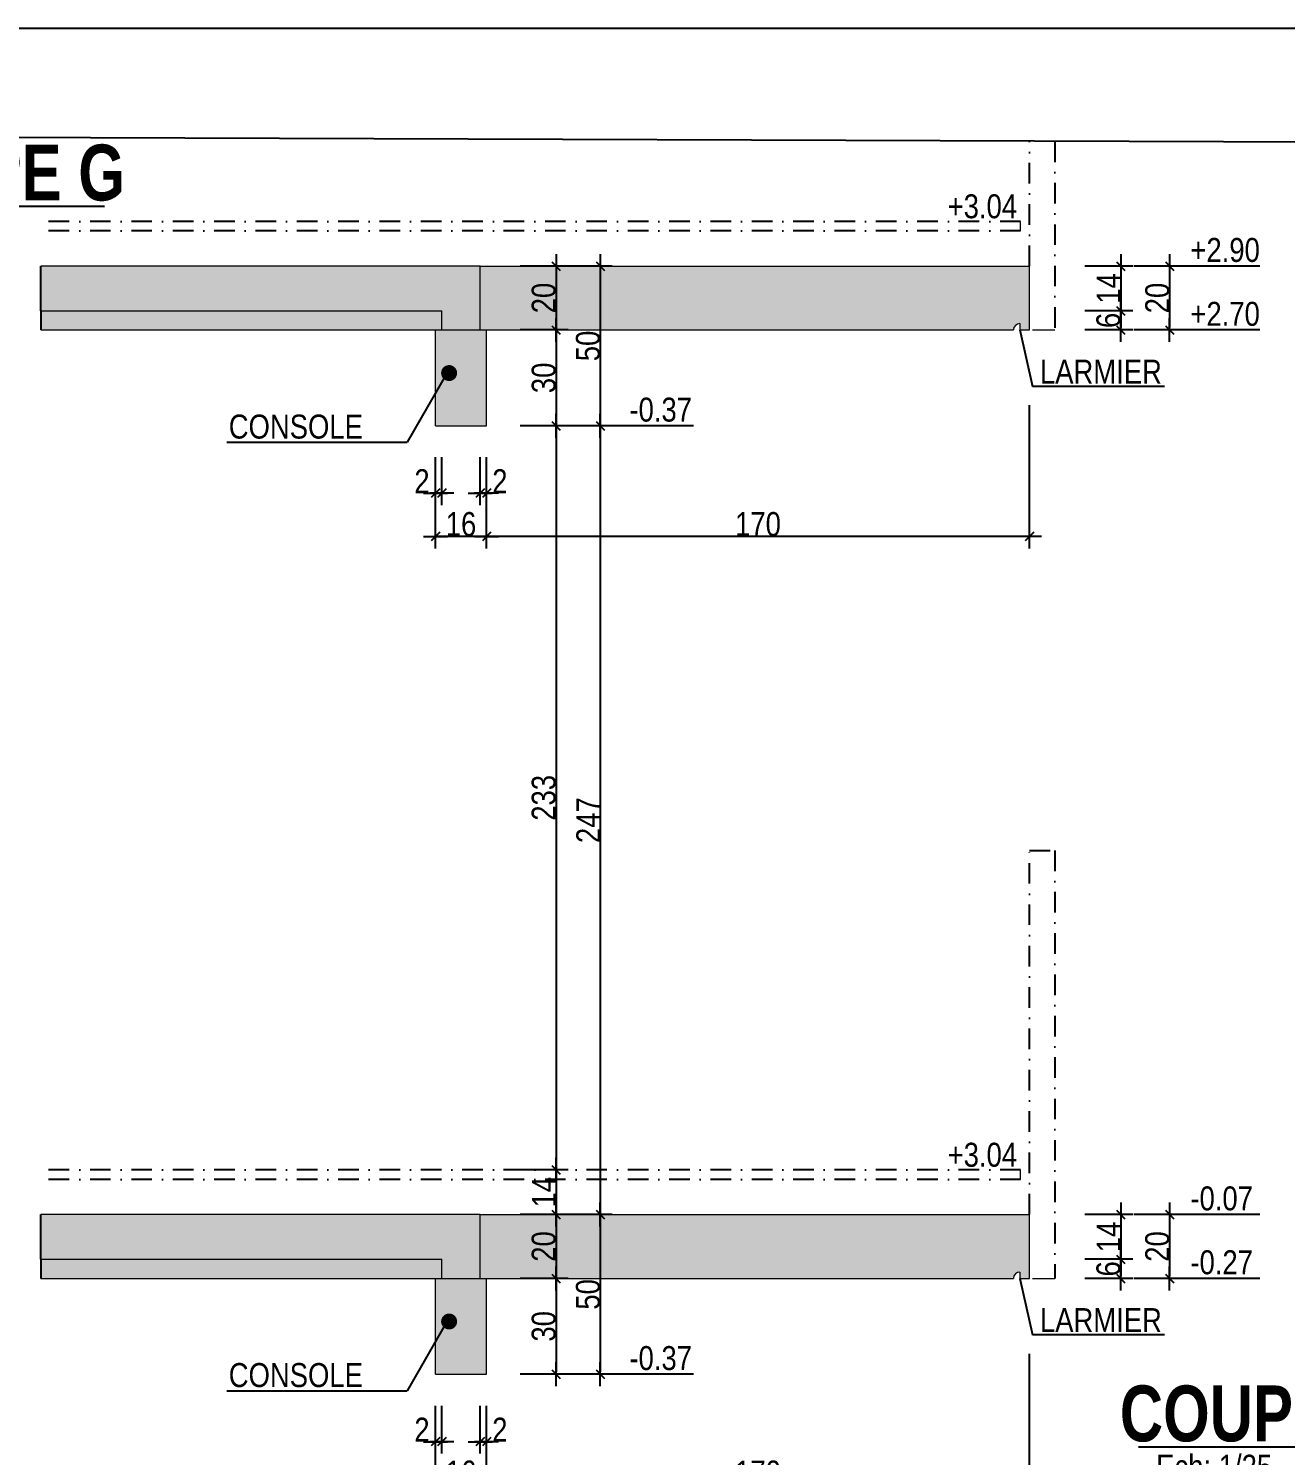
# Model space of a CAD drawing. Header units: centimetres. Extents: x -1744 to 32711, y -16767 to -12567.
# Drawn here: x 31104 to 31891, y -13461 to -12567 of the extents above; entities that cross this region are included whole.
import ezdxf
from ezdxf.enums import TextEntityAlignment as Align

# ---------------------------------------------------------------- set-up
doc = ezdxf.new("R2010")
doc.units = ezdxf.units.CM
doc.header["$LTSCALE"] = 25.4
doc.header["$PDMODE"] = 1
doc.header["$PDSIZE"] = -2
doc.linetypes.add('TIRETPTX2', pattern=[50.8, 25.4, -12.7, 0, -12.7])
for name, color, linetype in [('01_cote_gen', 4, 'Continuous'), ('01_linteaux', 2, 'Continuous'), ('01_poch_BN', 9, 'Continuous'), ('01_texte', 230, 'Continuous'), ('AA_COTES', 2, 'Continuous')]:
    doc.layers.add(name, color=color, linetype=linetype)
doc.layers.add('01_murs_coup', color=5, linetype='Continuous', lineweight=60)
doc.layers.add('01_tram_axes', color=2, linetype='TIRETPTX2', lineweight=9)
doc.styles.add('ARIAL NA', font='ARIALN.TTF')
doc.styles.add('impact', font='impact.ttf')
doc.styles.add('STYLE2', font='ARIALN.TTF')
doc.dimstyles.new('JB25', dxfattribs={"dimscale": 0.1, "dimtxt": 150, "dimasz": 15, "dimexe": 0.1, "dimexo": 0.1, "dimgap": 0.09, "dimtad": 1, "dimdec": 1, "dimlfac": 0.5, "dimdsep": 46, "dimtxsty": 'STYLE2', "dimblk1": 'BOND_G', "dimblk2": 'BOND_D', "dimsah": 1, "dimcen": 1.5, "dimdle": 0.01, "dimse1": 1, "dimse2": 1, "dimclrd": 4, "dimclre": 2, "dimclrt": 6, "dimazin": 2, "dimtfac": 2.333333, "dimtdec": 1, "dimtix": 1, "dimtmove": 2, "dimatfit": 3, "dimldrblk": 'BOND_G', "dimfxl": 1, "dimtolj": 1, "dimtzin": 0, "dimarcsym": 0})

# ---------------------------------------------------------------- blocks, each defined once
blk = doc.blocks.new('BOND_G')
at = {"layer": 'AA_COTES', "color": 0}
for p, q in [((0, -5), (0, 15)), ((5, 0), (-5, 0)), ((1.77, 1.77), (-1.77, -1.77))]:
    blk.add_line(p, q, dxfattribs=at)
blk = doc.blocks.new('BOND_D')
at = {"layer": 'AA_COTES', "color": 0}
for p, q in [((5, 0), (-5, 0)), ((-1.77, -1.77), (1.77, 1.77)), ((0, 5), (0, -15))]:
    blk.add_line(p, q, dxfattribs=at)
blk = doc.blocks.new('*D749')
at = {"layer": '01_cote_gen', "color": 4, "lineweight": -2, "ltscale": 2, "transparency": 16777216}
blk.add_line((31389.06, -12885.16), (31360.06, -12885.16), dxfattribs=at)
at = {"layer": 'Defpoints', "color": 0, "ltscale": 2, "transparency": 16777216}
for p in [(31358.56, -12815.84), (31390.56, -12815.84), (31358.56, -12885.16)]:
    blk.add_point(p, dxfattribs=at)
at = {"layer": '01_cote_gen', "color": 4, "lineweight": -2, "ltscale": 2, "transparency": 16777216, "xscale": 1.5, "yscale": 1.5, "zscale": 1.5, "rotation": 180}
blk.add_blockref('BOND_D', (31358.56, -12885.16), dxfattribs=at)
at = {"layer": '01_cote_gen', "color": 4, "lineweight": -2, "ltscale": 2, "transparency": 16777216, "xscale": 1.5, "yscale": 1.5, "zscale": 1.5}
blk.add_blockref('BOND_G', (31390.56, -12885.16), dxfattribs=at)
at = {"layer": '01_cote_gen', "color": 6, "lineweight": 0, "ltscale": 2, "transparency": 16777216, "insert": (31374.56, -12877.49), "char_height": 15, "attachment_point": 5, "style": 'STYLE2'}
blk.add_mtext('\\A1;16', dxfattribs=at)
blk = doc.blocks.new('*D750')
at = {"layer": '01_cote_gen', "color": 4, "lineweight": -2, "ltscale": 2, "transparency": 16777216}
blk.add_line((31389.06, -12858.08), (31388.06, -12858.08), dxfattribs=at)
at = {"layer": 'Defpoints', "color": 0, "ltscale": 2, "transparency": 16777216}
for p in [(31386.56, -12755.84), (31390.56, -12755.84), (31386.56, -12858.08)]:
    blk.add_point(p, dxfattribs=at)
at = {"layer": '01_cote_gen', "color": 4, "lineweight": -2, "ltscale": 2, "transparency": 16777216, "xscale": 1.5, "yscale": 1.5, "zscale": 1.5, "rotation": 180}
blk.add_blockref('BOND_D', (31386.56, -12858.08), dxfattribs=at)
at = {"layer": '01_cote_gen', "color": 4, "lineweight": -2, "ltscale": 2, "transparency": 16777216, "xscale": 1.5, "yscale": 1.5, "zscale": 1.5}
blk.add_blockref('BOND_G', (31390.56, -12858.08), dxfattribs=at)
at = {"layer": '01_cote_gen', "color": 6, "lineweight": 0, "ltscale": 2, "transparency": 16777216, "insert": (31398.87, -12850.54), "char_height": 15, "attachment_point": 5, "style": 'STYLE2'}
blk.add_mtext('\\A1;2', dxfattribs=at)
blk = doc.blocks.new('*D751')
at = {"layer": '01_cote_gen', "color": 4, "lineweight": -2, "ltscale": 2, "transparency": 16777216}
blk.add_line((31361.06, -12858.08), (31360.06, -12858.08), dxfattribs=at)
at = {"layer": 'Defpoints', "color": 0, "ltscale": 2, "transparency": 16777216}
for p in [(31358.56, -12755.84), (31362.56, -12755.84), (31358.56, -12858.08)]:
    blk.add_point(p, dxfattribs=at)
at = {"layer": '01_cote_gen', "color": 4, "lineweight": -2, "ltscale": 2, "transparency": 16777216, "xscale": 1.5, "yscale": 1.5, "zscale": 1.5, "rotation": 180}
blk.add_blockref('BOND_D', (31358.56, -12858.08), dxfattribs=at)
at = {"layer": '01_cote_gen', "color": 4, "lineweight": -2, "ltscale": 2, "transparency": 16777216, "xscale": 1.5, "yscale": 1.5, "zscale": 1.5}
blk.add_blockref('BOND_G', (31362.56, -12858.08), dxfattribs=at)
at = {"layer": '01_cote_gen', "color": 6, "lineweight": 0, "ltscale": 2, "transparency": 16777216, "insert": (31350.1, -12850.54), "char_height": 15, "attachment_point": 5, "style": 'STYLE2'}
blk.add_mtext('\\A1;2', dxfattribs=at)
blk = doc.blocks.new('*D752')
at = {"layer": '01_cote_gen', "color": 4, "lineweight": -2, "ltscale": 2, "transparency": 16777216}
blk.add_line((31729.06, -12885.16), (31392.06, -12885.16), dxfattribs=at)
at = {"layer": 'Defpoints', "color": 0, "ltscale": 2, "transparency": 16777216}
for p in [(31730.56, -12755.84), (31390.56, -12778.58), (31390.56, -12885.16)]:
    blk.add_point(p, dxfattribs=at)
at = {"layer": '01_cote_gen', "color": 4, "lineweight": -2, "ltscale": 2, "transparency": 16777216, "xscale": 1.5, "yscale": 1.5, "zscale": 1.5, "rotation": 180}
blk.add_blockref('BOND_D', (31390.56, -12885.16), dxfattribs=at)
at = {"layer": '01_cote_gen', "color": 4, "lineweight": -2, "ltscale": 2, "transparency": 16777216, "xscale": 1.5, "yscale": 1.5, "zscale": 1.5}
blk.add_blockref('BOND_G', (31730.56, -12885.16), dxfattribs=at)
at = {"layer": '01_cote_gen', "color": 6, "lineweight": 0, "ltscale": 2, "transparency": 16777216, "insert": (31560.56, -12877.49), "char_height": 15, "attachment_point": 5, "style": 'STYLE2'}
blk.add_mtext('\\A1;170', dxfattribs=at)
blk = doc.blocks.new('*D739')
at = {"layer": '01_cote_gen', "color": 4, "lineweight": -2, "ltscale": 2, "transparency": 16777216}
blk.add_line((31818.36, -12717.34), (31818.36, -12754.34), dxfattribs=at)
at = {"layer": 'Defpoints', "color": 0, "ltscale": 2, "transparency": 16777216}
for p in [(31738.98, -12715.84), (31738.98, -12755.84), (31818.36, -12755.84)]:
    blk.add_point(p, dxfattribs=at)
at = {"layer": '01_cote_gen', "color": 4, "lineweight": -2, "ltscale": 2, "transparency": 16777216, "xscale": 1.5, "yscale": 1.5, "zscale": 1.5}
for name, p, rotation in [('BOND_G', (31818.36, -12715.84), 90), ('BOND_D', (31818.36, -12755.84), 270)]:
    blk.add_blockref(name, p, dxfattribs=dict(at, rotation=rotation))
at = {"layer": '01_cote_gen', "color": 6, "lineweight": 0, "ltscale": 2, "transparency": 16777216, "insert": (31810.69, -12735.84), "char_height": 15, "attachment_point": 5, "rotation": 90, "style": 'STYLE2'}
blk.add_mtext('\\A1;20', dxfattribs=at)
blk = doc.blocks.new('*D740')
at = {"layer": '01_cote_gen', "color": 4, "lineweight": -2, "ltscale": 2, "transparency": 16777216}
blk.add_line((31787.74, -12717.34), (31787.74, -12742.34), dxfattribs=at)
at = {"layer": 'Defpoints', "color": 0, "ltscale": 2, "transparency": 16777216}
for p in [(31738.98, -12715.84), (31674.98, -12743.84), (31787.74, -12743.84)]:
    blk.add_point(p, dxfattribs=at)
at = {"layer": '01_cote_gen', "color": 4, "lineweight": -2, "ltscale": 2, "transparency": 16777216, "xscale": 1.5, "yscale": 1.5, "zscale": 1.5}
for name, p, rotation in [('BOND_G', (31787.74, -12715.84), 90), ('BOND_D', (31787.74, -12743.84), 270)]:
    blk.add_blockref(name, p, dxfattribs=dict(at, rotation=rotation))
at = {"layer": '01_cote_gen', "color": 6, "lineweight": 0, "ltscale": 2, "transparency": 16777216, "insert": (31780.2, -12729.84), "char_height": 15, "attachment_point": 5, "rotation": 90, "style": 'STYLE2'}
blk.add_mtext('\\A1;14', dxfattribs=at)
blk = doc.blocks.new('*D741')
at = {"layer": '01_cote_gen', "color": 4, "lineweight": -2, "ltscale": 2, "transparency": 16777216}
blk.add_line((31787.74, -12745.34), (31787.74, -12754.34), dxfattribs=at)
at = {"layer": 'Defpoints', "color": 0, "ltscale": 2, "transparency": 16777216}
for p in [(31674.98, -12743.84), (31674.98, -12755.84), (31787.74, -12755.84)]:
    blk.add_point(p, dxfattribs=at)
at = {"layer": '01_cote_gen', "color": 4, "lineweight": -2, "ltscale": 2, "transparency": 16777216, "xscale": 1.5, "yscale": 1.5, "zscale": 1.5}
for name, p, rotation in [('BOND_G', (31787.74, -12743.84), 90), ('BOND_D', (31787.74, -12755.84), 270)]:
    blk.add_blockref(name, p, dxfattribs=dict(at, rotation=rotation))
at = {"layer": '01_cote_gen', "color": 6, "lineweight": 0, "ltscale": 2, "transparency": 16777216, "insert": (31780.07, -12749.84), "char_height": 15, "attachment_point": 5, "rotation": 90, "style": 'STYLE2'}
blk.add_mtext('\\A1;6', dxfattribs=at)
blk = doc.blocks.new('*D755')
at = {"layer": '01_cote_gen', "color": 4, "lineweight": -2, "transparency": 16777216}
blk.add_line((31461.78, -12717.34), (31461.78, -12814.34), dxfattribs=at)
at = {"layer": 'Defpoints', "color": 0, "transparency": 16777216}
for p in [(31453.74, -12715.84), (31441.58, -12815.84), (31461.78, -12815.84)]:
    blk.add_point(p, dxfattribs=at)
at = {"layer": '01_cote_gen', "color": 4, "lineweight": -2, "transparency": 16777216, "xscale": 1.5, "yscale": 1.5, "zscale": 1.5}
for name, p, rotation in [('BOND_G', (31461.78, -12715.84), 90), ('BOND_D', (31461.78, -12815.84), 270)]:
    blk.add_blockref(name, p, dxfattribs=dict(at, rotation=rotation))
at = {"layer": '01_cote_gen', "color": 6, "transparency": 16777216, "insert": (31454.11, -12765.84), "char_height": 15, "attachment_point": 5, "rotation": 90, "style": 'STYLE2'}
blk.add_mtext('\\A1;50', dxfattribs=at)
blk = doc.blocks.new('*D753')
at = {"layer": '01_cote_gen', "color": 4, "lineweight": -2, "transparency": 16777216}
blk.add_line((31434.08, -12717.34), (31434.08, -12754.34), dxfattribs=at)
at = {"layer": 'Defpoints', "color": 0, "transparency": 16777216}
for p in [(31397.89, -12715.84), (31397.89, -12755.84), (31434.08, -12755.84)]:
    blk.add_point(p, dxfattribs=at)
at = {"layer": '01_cote_gen', "color": 4, "lineweight": -2, "transparency": 16777216, "xscale": 1.5, "yscale": 1.5, "zscale": 1.5}
for name, p, rotation in [('BOND_G', (31434.08, -12715.84), 90), ('BOND_D', (31434.08, -12755.84), 270)]:
    blk.add_blockref(name, p, dxfattribs=dict(at, rotation=rotation))
at = {"layer": '01_cote_gen', "color": 6, "transparency": 16777216, "insert": (31426.41, -12735.84), "char_height": 15, "attachment_point": 5, "rotation": 90, "style": 'STYLE2'}
blk.add_mtext('\\A1;20', dxfattribs=at)
blk = doc.blocks.new('*D754')
at = {"layer": '01_cote_gen', "color": 4, "lineweight": -2, "transparency": 16777216}
blk.add_line((31434.08, -12757.34), (31434.08, -12814.34), dxfattribs=at)
at = {"layer": 'Defpoints', "color": 0, "transparency": 16777216}
for p in [(31411.58, -12755.84), (31390.56, -12815.84), (31434.08, -12815.84)]:
    blk.add_point(p, dxfattribs=at)
at = {"layer": '01_cote_gen', "color": 4, "lineweight": -2, "transparency": 16777216, "xscale": 1.5, "yscale": 1.5, "zscale": 1.5}
for name, p, rotation in [('BOND_G', (31434.08, -12755.84), 90), ('BOND_D', (31434.08, -12815.84), 270)]:
    blk.add_blockref(name, p, dxfattribs=dict(at, rotation=rotation))
at = {"layer": '01_cote_gen', "color": 6, "transparency": 16777216, "insert": (31426.41, -12785.84), "char_height": 15, "attachment_point": 5, "rotation": 90, "style": 'STYLE2'}
blk.add_mtext('\\A1;30', dxfattribs=at)
blk = doc.blocks.new('*D762')
at = {"layer": '01_cote_gen', "color": 4, "lineweight": -2, "ltscale": 2, "transparency": 16777216}
blk.add_line((31389.06, -13479.12), (31360.06, -13479.12), dxfattribs=at)
at = {"layer": 'Defpoints', "color": 0, "ltscale": 2, "transparency": 16777216}
for p in [(31358.56, -13409.8), (31390.56, -13409.8), (31358.56, -13479.12)]:
    blk.add_point(p, dxfattribs=at)
at = {"layer": '01_cote_gen', "color": 4, "lineweight": -2, "ltscale": 2, "transparency": 16777216, "xscale": 1.5, "yscale": 1.5, "zscale": 1.5, "rotation": 180}
blk.add_blockref('BOND_D', (31358.56, -13479.12), dxfattribs=at)
at = {"layer": '01_cote_gen', "color": 4, "lineweight": -2, "ltscale": 2, "transparency": 16777216, "xscale": 1.5, "yscale": 1.5, "zscale": 1.5}
blk.add_blockref('BOND_G', (31390.56, -13479.12), dxfattribs=at)
at = {"layer": '01_cote_gen', "color": 6, "lineweight": 0, "ltscale": 2, "transparency": 16777216, "insert": (31374.56, -13471.45), "char_height": 15, "attachment_point": 5, "style": 'STYLE2'}
blk.add_mtext('\\A1;16', dxfattribs=at)
blk = doc.blocks.new('*D763')
at = {"layer": '01_cote_gen', "color": 4, "lineweight": -2, "ltscale": 2, "transparency": 16777216}
blk.add_line((31389.06, -13452.04), (31388.06, -13452.04), dxfattribs=at)
at = {"layer": 'Defpoints', "color": 0, "ltscale": 2, "transparency": 16777216}
for p in [(31386.56, -13349.8), (31390.56, -13349.8), (31386.56, -13452.04)]:
    blk.add_point(p, dxfattribs=at)
at = {"layer": '01_cote_gen', "color": 4, "lineweight": -2, "ltscale": 2, "transparency": 16777216, "xscale": 1.5, "yscale": 1.5, "zscale": 1.5, "rotation": 180}
blk.add_blockref('BOND_D', (31386.56, -13452.04), dxfattribs=at)
at = {"layer": '01_cote_gen', "color": 4, "lineweight": -2, "ltscale": 2, "transparency": 16777216, "xscale": 1.5, "yscale": 1.5, "zscale": 1.5}
blk.add_blockref('BOND_G', (31390.56, -13452.04), dxfattribs=at)
at = {"layer": '01_cote_gen', "color": 6, "lineweight": 0, "ltscale": 2, "transparency": 16777216, "insert": (31398.87, -13444.5), "char_height": 15, "attachment_point": 5, "style": 'STYLE2'}
blk.add_mtext('\\A1;2', dxfattribs=at)
blk = doc.blocks.new('*D764')
at = {"layer": '01_cote_gen', "color": 4, "lineweight": -2, "ltscale": 2, "transparency": 16777216}
blk.add_line((31361.06, -13452.04), (31360.06, -13452.04), dxfattribs=at)
at = {"layer": 'Defpoints', "color": 0, "ltscale": 2, "transparency": 16777216}
for p in [(31358.56, -13349.8), (31362.56, -13349.8), (31358.56, -13452.04)]:
    blk.add_point(p, dxfattribs=at)
at = {"layer": '01_cote_gen', "color": 4, "lineweight": -2, "ltscale": 2, "transparency": 16777216, "xscale": 1.5, "yscale": 1.5, "zscale": 1.5, "rotation": 180}
blk.add_blockref('BOND_D', (31358.56, -13452.04), dxfattribs=at)
at = {"layer": '01_cote_gen', "color": 4, "lineweight": -2, "ltscale": 2, "transparency": 16777216, "xscale": 1.5, "yscale": 1.5, "zscale": 1.5}
blk.add_blockref('BOND_G', (31362.56, -13452.04), dxfattribs=at)
at = {"layer": '01_cote_gen', "color": 6, "lineweight": 0, "ltscale": 2, "transparency": 16777216, "insert": (31350.1, -13444.5), "char_height": 15, "attachment_point": 5, "style": 'STYLE2'}
blk.add_mtext('\\A1;2', dxfattribs=at)
blk = doc.blocks.new('*D765')
at = {"layer": '01_cote_gen', "color": 4, "lineweight": -2, "ltscale": 2, "transparency": 16777216}
blk.add_line((31729.06, -13479.12), (31392.06, -13479.12), dxfattribs=at)
at = {"layer": 'Defpoints', "color": 0, "ltscale": 2, "transparency": 16777216}
for p in [(31730.56, -13349.8), (31390.56, -13372.54), (31390.56, -13479.12)]:
    blk.add_point(p, dxfattribs=at)
at = {"layer": '01_cote_gen', "color": 4, "lineweight": -2, "ltscale": 2, "transparency": 16777216, "xscale": 1.5, "yscale": 1.5, "zscale": 1.5, "rotation": 180}
blk.add_blockref('BOND_D', (31390.56, -13479.12), dxfattribs=at)
at = {"layer": '01_cote_gen', "color": 4, "lineweight": -2, "ltscale": 2, "transparency": 16777216, "xscale": 1.5, "yscale": 1.5, "zscale": 1.5}
blk.add_blockref('BOND_G', (31730.56, -13479.12), dxfattribs=at)
at = {"layer": '01_cote_gen', "color": 6, "lineweight": 0, "ltscale": 2, "transparency": 16777216, "insert": (31560.56, -13471.45), "char_height": 15, "attachment_point": 5, "style": 'STYLE2'}
blk.add_mtext('\\A1;170', dxfattribs=at)
blk = doc.blocks.new('*D757')
at = {"layer": '01_cote_gen', "color": 4, "lineweight": -2, "ltscale": 2, "transparency": 16777216}
blk.add_line((31818.36, -13311.3), (31818.36, -13348.3), dxfattribs=at)
at = {"layer": 'Defpoints', "color": 0, "ltscale": 2, "transparency": 16777216}
for p in [(31738.98, -13309.8), (31738.98, -13349.8), (31818.36, -13349.8)]:
    blk.add_point(p, dxfattribs=at)
at = {"layer": '01_cote_gen', "color": 4, "lineweight": -2, "ltscale": 2, "transparency": 16777216, "xscale": 1.5, "yscale": 1.5, "zscale": 1.5}
for name, p, rotation in [('BOND_G', (31818.36, -13309.8), 90), ('BOND_D', (31818.36, -13349.8), 270)]:
    blk.add_blockref(name, p, dxfattribs=dict(at, rotation=rotation))
at = {"layer": '01_cote_gen', "color": 6, "lineweight": 0, "ltscale": 2, "transparency": 16777216, "insert": (31810.69, -13329.8), "char_height": 15, "attachment_point": 5, "rotation": 90, "style": 'STYLE2'}
blk.add_mtext('\\A1;20', dxfattribs=at)
blk = doc.blocks.new('*D758')
at = {"layer": '01_cote_gen', "color": 4, "lineweight": -2, "ltscale": 2, "transparency": 16777216}
blk.add_line((31787.74, -13311.3), (31787.74, -13336.3), dxfattribs=at)
at = {"layer": 'Defpoints', "color": 0, "ltscale": 2, "transparency": 16777216}
for p in [(31738.98, -13309.8), (31674.98, -13337.8), (31787.74, -13337.8)]:
    blk.add_point(p, dxfattribs=at)
at = {"layer": '01_cote_gen', "color": 4, "lineweight": -2, "ltscale": 2, "transparency": 16777216, "xscale": 1.5, "yscale": 1.5, "zscale": 1.5}
for name, p, rotation in [('BOND_G', (31787.74, -13309.8), 90), ('BOND_D', (31787.74, -13337.8), 270)]:
    blk.add_blockref(name, p, dxfattribs=dict(at, rotation=rotation))
at = {"layer": '01_cote_gen', "color": 6, "lineweight": 0, "ltscale": 2, "transparency": 16777216, "insert": (31780.2, -13323.8), "char_height": 15, "attachment_point": 5, "rotation": 90, "style": 'STYLE2'}
blk.add_mtext('\\A1;14', dxfattribs=at)
blk = doc.blocks.new('*D759')
at = {"layer": '01_cote_gen', "color": 4, "lineweight": -2, "ltscale": 2, "transparency": 16777216}
blk.add_line((31787.74, -13339.3), (31787.74, -13348.3), dxfattribs=at)
at = {"layer": 'Defpoints', "color": 0, "ltscale": 2, "transparency": 16777216}
for p in [(31674.98, -13337.8), (31674.98, -13349.8), (31787.74, -13349.8)]:
    blk.add_point(p, dxfattribs=at)
at = {"layer": '01_cote_gen', "color": 4, "lineweight": -2, "ltscale": 2, "transparency": 16777216, "xscale": 1.5, "yscale": 1.5, "zscale": 1.5}
for name, p, rotation in [('BOND_G', (31787.74, -13337.8), 90), ('BOND_D', (31787.74, -13349.8), 270)]:
    blk.add_blockref(name, p, dxfattribs=dict(at, rotation=rotation))
at = {"layer": '01_cote_gen', "color": 6, "lineweight": 0, "ltscale": 2, "transparency": 16777216, "insert": (31780.07, -13343.8), "char_height": 15, "attachment_point": 5, "rotation": 90, "style": 'STYLE2'}
blk.add_mtext('\\A1;6', dxfattribs=at)
blk = doc.blocks.new('*D760')
at = {"layer": '01_cote_gen', "color": 4, "lineweight": -2, "transparency": 16777216}
blk.add_line((31461.78, -13311.3), (31461.78, -13408.3), dxfattribs=at)
at = {"layer": 'Defpoints', "color": 0, "transparency": 16777216}
for p in [(31453.74, -13309.8), (31441.58, -13409.8), (31461.78, -13409.8)]:
    blk.add_point(p, dxfattribs=at)
at = {"layer": '01_cote_gen', "color": 4, "lineweight": -2, "transparency": 16777216, "xscale": 1.5, "yscale": 1.5, "zscale": 1.5}
for name, p, rotation in [('BOND_G', (31461.78, -13309.8), 90), ('BOND_D', (31461.78, -13409.8), 270)]:
    blk.add_blockref(name, p, dxfattribs=dict(at, rotation=rotation))
at = {"layer": '01_cote_gen', "color": 6, "transparency": 16777216, "insert": (31454.11, -13359.8), "char_height": 15, "attachment_point": 5, "rotation": 90, "style": 'STYLE2'}
blk.add_mtext('\\A1;50', dxfattribs=at)
blk = doc.blocks.new('*D761')
at = {"layer": '01_cote_gen', "color": 4, "lineweight": -2, "transparency": 16777216}
blk.add_line((31434.08, -13311.3), (31434.08, -13348.3), dxfattribs=at)
at = {"layer": 'Defpoints', "color": 0, "transparency": 16777216}
for p in [(31397.89, -13309.8), (31397.89, -13349.8), (31434.08, -13349.8)]:
    blk.add_point(p, dxfattribs=at)
at = {"layer": '01_cote_gen', "color": 4, "lineweight": -2, "transparency": 16777216, "xscale": 1.5, "yscale": 1.5, "zscale": 1.5}
for name, p, rotation in [('BOND_G', (31434.08, -13309.8), 90), ('BOND_D', (31434.08, -13349.8), 270)]:
    blk.add_blockref(name, p, dxfattribs=dict(at, rotation=rotation))
at = {"layer": '01_cote_gen', "color": 6, "transparency": 16777216, "insert": (31426.41, -13329.8), "char_height": 15, "attachment_point": 5, "rotation": 90, "style": 'STYLE2'}
blk.add_mtext('\\A1;20', dxfattribs=at)
blk = doc.blocks.new('*D766')
at = {"layer": '01_cote_gen', "color": 4, "lineweight": -2, "transparency": 16777216}
blk.add_line((31434.08, -13351.3), (31434.08, -13408.3), dxfattribs=at)
at = {"layer": 'Defpoints', "color": 0, "transparency": 16777216}
for p in [(31411.58, -13349.8), (31390.56, -13409.8), (31434.08, -13409.8)]:
    blk.add_point(p, dxfattribs=at)
at = {"layer": '01_cote_gen', "color": 4, "lineweight": -2, "transparency": 16777216, "xscale": 1.5, "yscale": 1.5, "zscale": 1.5}
for name, p, rotation in [('BOND_G', (31434.08, -13349.8), 90), ('BOND_D', (31434.08, -13409.8), 270)]:
    blk.add_blockref(name, p, dxfattribs=dict(at, rotation=rotation))
at = {"layer": '01_cote_gen', "color": 6, "transparency": 16777216, "insert": (31426.41, -13379.8), "char_height": 15, "attachment_point": 5, "rotation": 90, "style": 'STYLE2'}
blk.add_mtext('\\A1;30', dxfattribs=at)
blk = doc.blocks.new('*D767')
at = {"layer": '01_cote_gen', "color": 4, "lineweight": -2, "transparency": 16777216}
blk.add_line((31461.78, -12817.34), (31461.78, -13308.3), dxfattribs=at)
at = {"layer": 'Defpoints', "color": 0, "transparency": 16777216}
for p in [(31441.58, -12815.84), (31426.58, -13309.8), (31461.78, -13309.8)]:
    blk.add_point(p, dxfattribs=at)
at = {"layer": '01_cote_gen', "color": 4, "lineweight": -2, "transparency": 16777216, "xscale": 1.5, "yscale": 1.5, "zscale": 1.5}
for name, p, rotation in [('BOND_G', (31461.78, -12815.84), 90), ('BOND_D', (31461.78, -13309.8), 270)]:
    blk.add_blockref(name, p, dxfattribs=dict(at, rotation=rotation))
at = {"layer": '01_cote_gen', "color": 6, "transparency": 16777216, "insert": (31454.24, -13062.82), "char_height": 15, "attachment_point": 5, "rotation": 90, "style": 'STYLE2'}
blk.add_mtext('\\A1;247', dxfattribs=at)
blk = doc.blocks.new('*D768')
at = {"layer": '01_cote_gen', "color": 4, "lineweight": -2, "transparency": 16777216}
blk.add_line((31434.08, -12817.34), (31434.08, -13280.3), dxfattribs=at)
at = {"layer": 'Defpoints', "color": 0, "transparency": 16777216}
for p in [(31426.58, -12815.84), (31407.59, -13281.8), (31434.08, -13281.8)]:
    blk.add_point(p, dxfattribs=at)
at = {"layer": '01_cote_gen', "color": 4, "lineweight": -2, "transparency": 16777216, "xscale": 1.5, "yscale": 1.5, "zscale": 1.5}
for name, p, rotation in [('BOND_G', (31434.08, -12815.84), 90), ('BOND_D', (31434.08, -13281.8), 270)]:
    blk.add_blockref(name, p, dxfattribs=dict(at, rotation=rotation))
at = {"layer": '01_cote_gen', "color": 6, "transparency": 16777216, "insert": (31426.41, -13048.82), "char_height": 15, "attachment_point": 5, "rotation": 90, "style": 'STYLE2'}
blk.add_mtext('\\A1;233', dxfattribs=at)
blk = doc.blocks.new('*D769')
at = {"layer": '01_cote_gen', "color": 4, "lineweight": -2, "transparency": 16777216}
blk.add_line((31434.08, -13283.3), (31434.08, -13308.3), dxfattribs=at)
at = {"layer": 'Defpoints', "color": 0, "transparency": 16777216}
for p in [(31411.58, -13281.8), (31400.6, -13309.8), (31434.08, -13309.8)]:
    blk.add_point(p, dxfattribs=at)
at = {"layer": '01_cote_gen', "color": 4, "lineweight": -2, "transparency": 16777216, "xscale": 1.5, "yscale": 1.5, "zscale": 1.5}
for name, p, rotation in [('BOND_G', (31434.08, -13281.8), 90), ('BOND_D', (31434.08, -13309.8), 270)]:
    blk.add_blockref(name, p, dxfattribs=dict(at, rotation=rotation))
at = {"layer": '01_cote_gen', "color": 6, "transparency": 16777216, "insert": (31426.54, -13295.8), "char_height": 15, "attachment_point": 5, "rotation": 90, "style": 'STYLE2'}
blk.add_mtext('\\A1;14', dxfattribs=at)
blk = doc.blocks.new('*D770')
at = {"layer": '01_cote_gen', "color": 4, "lineweight": -2, "transparency": 16777216}
blk.add_line((31071.03, -13308.3), (31071.03, -13283.3), dxfattribs=at)
at = {"layer": 'Defpoints', "color": 0, "transparency": 16777216}
for p in [(31071.03, -13281.8), (31205.78, -13281.8), (31205.78, -13309.8)]:
    blk.add_point(p, dxfattribs=at)
at = {"layer": '01_cote_gen', "color": 4, "lineweight": -2, "transparency": 16777216, "xscale": 1.5, "yscale": 1.5, "zscale": 1.5}
for name, p, rotation in [('BOND_D', (31071.03, -13281.8), 90), ('BOND_G', (31071.03, -13309.8), 270)]:
    blk.add_blockref(name, p, dxfattribs=dict(at, rotation=rotation))
at = {"layer": '01_cote_gen', "color": 6, "transparency": 16777216, "insert": (31063.49, -13295.8), "char_height": 15, "attachment_point": 5, "rotation": 90, "style": 'STYLE2'}
blk.add_mtext('\\A1;14', dxfattribs=at)

msp = doc.modelspace()

# ---------------------------------------------------------------- hatches: boundary and pattern name
at = {"layer": '01_linteaux'}
h = msp.add_hatch(dxfattribs=at)
h.set_pattern_fill('DOTS', color=256, scale=3)
h.set_pattern_definition([(0, (-72.7467, 0), (2.38125, 4.7625), [0, -4.7625])])
h.paths.add_polyline_path([(31730.56, -12715.84), (31386.56, -12715.84), (31386.56, -12755.84), (31720.56, -12755.84, -0.414214), (31724.56, -12751.84), (31724.56, -12755.84), (31730.56, -12755.84)])
h.paths.add_polyline_path([(31362.56, -12743.84), (31111.46, -12743.84), (31111.46, -12755.84), (31362.56, -12755.84)])
h.paths.add_polyline_path([(31441.95, -12748.96), (31441.95, -12722.35), (31410.72, -12722.35), (31410.72, -12748.96)], flags=24)
h = msp.add_hatch(dxfattribs=at)
h.set_pattern_fill('DOTS', color=256, scale=3)
h.set_pattern_definition([(0, (-72.7467, -593.9626), (2.38125, 4.7625), [0, -4.7625])])
h.paths.add_polyline_path([(31730.56, -13309.8), (31386.56, -13309.8), (31386.56, -13349.8), (31720.56, -13349.8, -0.414214), (31724.56, -13345.8), (31724.56, -13349.8), (31730.56, -13349.8)])
h.paths.add_polyline_path([(31362.56, -13337.8), (31111.46, -13337.8), (31111.46, -13349.8), (31362.56, -13349.8)])
h.paths.add_polyline_path([(31441.95, -13342.93), (31441.95, -13316.31), (31410.72, -13316.31), (31410.72, -13342.93)], flags=24)
at = {"layer": '01_poch_BN'}
h = msp.add_hatch(color=256, dxfattribs=at)
h.dxf.hatch_style = 1
h.paths.add_polyline_path([(31386.56, -12715.84), (31111.46, -12715.84), (31111.46, -12743.84), (31362.56, -12743.84), (31362.56, -12755.84), (31386.56, -12755.84)])
h = msp.add_hatch(color=256, dxfattribs=at)
h.dxf.hatch_style = 1
h.paths.add_polyline_path([(31390.56, -12755.84), (31358.56, -12755.84), (31358.56, -12795.23), (31364.94, -12784.09, -0.133681), (31364.59, -12782.82, -1), (31369.59, -12782.82, -0.764164), (31364.94, -12784.09), (31358.56, -12795.23), (31358.56, -12815.84), (31390.56, -12815.84)])
h = msp.add_hatch(color=256, dxfattribs=at)
h.dxf.hatch_style = 1
h.paths.add_polyline_path([(31386.56, -13309.8), (31111.46, -13309.8), (31111.46, -13337.8), (31362.56, -13337.8), (31362.56, -13349.8), (31386.56, -13349.8)])
h.paths.add_polyline_path([(31390.56, -13349.8), (31358.56, -13349.8), (31358.56, -13389.2), (31364.94, -13378.05, -0.133681), (31364.59, -13376.78, -1), (31369.59, -13376.78, -0.764164), (31364.94, -13378.05), (31358.56, -13389.2), (31358.56, -13409.8), (31390.56, -13409.8)])

# ---------------------------------------------------------------- linework, layer by layer
at = {"layer": '01_cote_gen'}
msp.add_line((32711.5, -12567.07), (23621.5, -12567.07), dxfattribs=at)
at = {"layer": '01_linteaux', "linetype": 'TIRETPTX2', "ltscale": 0.02}
for p, q in [((31730.56, -12715.84), (31730.56, -12637.82)), ((31746.56, -12637.88), (31746.56, -12755.84)), ((31725.03, -12687.84), (31112.19, -12687.84)), ((31725.03, -12693.84), (31112.19, -12693.84)), ((31730.56, -13309.8), (31730.56, -13081.8)), ((31730.56, -13081.8), (31746.56, -13081.8)), ((31746.56, -13081.8), (31746.56, -13349.8)), ((31725.03, -13281.8), (31112.19, -13281.8)), ((31725.03, -13287.8), (31112.19, -13287.8))]:
    msp.add_line(p, q, dxfattribs=at)
at = {"layer": '01_linteaux', "lineweight": 0}
for p, q in [((31386.56, -12715.84), (31111.46, -12715.84)), ((31386.56, -13309.8), (31111.46, -13309.8))]:
    msp.add_line(p, q, dxfattribs=at)
at = {"layer": '01_murs_coup', "linetype": 'Continuous', "lineweight": 0}
for p, q in [((31386.56, -12715.84), (31730.56, -12715.84)), ((31386.56, -12755.84), (31386.56, -12715.84)), ((31730.56, -12755.84), (31730.56, -12715.84)), ((31111.46, -12743.84), (31362.56, -12743.84)), ((31362.56, -12755.84), (31362.56, -12743.84)), ((31111.46, -12755.84), (31720.56, -12755.84)), ((31358.56, -12815.84), (31358.56, -12755.84)), ((31390.56, -12815.84), (31390.56, -12755.84)), ((31724.56, -12751.84), (31724.56, -12755.84)), ((31724.56, -12755.84), (31730.56, -12755.84)), ((31358.56, -12815.84), (31390.56, -12815.84)), ((31386.56, -13309.8), (31730.56, -13309.8)), ((31386.56, -13349.8), (31386.56, -13309.8)), ((31730.56, -13349.8), (31730.56, -13309.8)), ((31111.46, -13337.8), (31362.56, -13337.8)), ((31362.56, -13349.8), (31362.56, -13337.8)), ((31111.46, -13349.8), (31720.56, -13349.8)), ((31358.56, -13409.8), (31358.56, -13349.8)), ((31390.56, -13409.8), (31390.56, -13349.8)), ((31724.56, -13345.8), (31724.56, -13349.8)), ((31724.56, -13349.8), (31730.56, -13349.8)), ((31358.56, -13409.8), (31390.56, -13409.8))]:
    msp.add_line(p, q, dxfattribs=at)
for centre in [(31724.56, -12755.84), (31724.56, -13349.8)]:
    msp.add_arc(centre, 4, 90, 180, dxfattribs=at)
at = {"layer": '01_poch_BN', "ltscale": 0.1}
for p, q in [((31111.46, -12743.84), (31111.46, -12715.84)), ((31111.46, -12743.84), (31111.46, -12755.84)), ((31111.46, -13337.8), (31111.46, -13309.8)), ((31111.46, -13337.8), (31111.46, -13349.8))]:
    msp.add_line(p, q, dxfattribs=at)
at = {"layer": '01_texte'}
for p, q in [((32661.5, -12640.84), (23671.5, -12609.25)), ((31005.66, -12678.35), (31151.27, -12678.35)), ((31874.91, -12715.84), (31825.18, -12715.84)), ((31724.56, -12755.84), (31732.53, -12791.14)), ((31874.91, -12755.84), (31825.18, -12755.84)), ((31367.09, -12780.32), (31340.89, -12826.12)), ((31815.04, -12791.14), (31732.53, -12791.14)), ((31730.56, -12862.66), (31730.56, -12803)), ((31520.2, -12815.84), (31469.28, -12815.84)), ((31227.91, -12826.12), (31340.89, -12826.12)), ((31874.91, -13309.8), (31825.18, -13309.8)), ((31724.56, -13349.8), (31732.53, -13385.1)), ((31874.91, -13349.8), (31825.18, -13349.8)), ((31367.09, -13374.28), (31340.89, -13420.09)), ((31815.04, -13385.1), (31732.53, -13385.1)), ((31730.56, -13456.62), (31730.56, -13396.97)), ((31520.2, -13409.8), (31469.28, -13409.8)), ((31227.91, -13420.09), (31340.89, -13420.09)), ((31944.48, -13455.43), (31798.88, -13455.43))]:
    msp.add_line(p, q, dxfattribs=at)
at = {"layer": '01_texte', "const_width": 5}
for points in [[(31364.59, -12782.82, 1), (31369.59, -12782.82, 1)], [(31364.59, -13376.78, 1), (31369.59, -13376.78, 1)]]:
    msp.add_lwpolyline(points, format="xyb", close=True, dxfattribs=at)
at = {"layer": '01_tram_axes', "ltscale": 0.5}
for p, q in [((31725.03, -12693.84), (31725.03, -12687.84)), ((31732.56, -12755.84), (31746.56, -12755.84)), ((31725.03, -13287.8), (31725.03, -13281.8)), ((31732.56, -13349.8), (31746.56, -13349.8))]:
    msp.add_line(p, q, dxfattribs=at)

# ---------------------------------------------------------------- texts
at = {"layer": '01_texte', "style": 'impact'}
for s, p in [('COUPE G', (31077.48, -12657.24)), ('COUPE K', (31872.67, -13434.33))]:
    msp.add_text(s, height=35, dxfattribs=at).set_placement(p, align=Align.MIDDLE)
at = {"layer": '01_texte'}
for s, style, p in [('+3.04', 'ARIAL NA', (31679.33, -12685.87)), ('+2.90', 'ARIAL NA', (31831.37, -12713.22)), ('+2.70', 'ARIAL NA', (31831.37, -12753.22)), ('LARMIER', 'ARIAL NA', (31737.12, -12789.44)), ('-0.37', 'ARIAL NA', (31480.03, -12813.22)), ('CONSOLE', 'STYLE2', (31229.09, -12823.84)), ('+3.04', 'ARIAL NA', (31679.33, -13279.84)), ('-0.07', 'ARIAL NA', (31831.37, -13307.18)), ('-0.27', 'ARIAL NA', (31831.37, -13347.18)), ('LARMIER', 'ARIAL NA', (31737.12, -13383.4)), ('-0.37', 'ARIAL NA', (31480.03, -13407.18)), ('CONSOLE', 'STYLE2', (31229.09, -13417.81)), ('Ech: 1/25', 'STYLE2', (31809.95, -13475.21))]:
    msp.add_text(s, height=15, dxfattribs=dict(at, style=style)).set_placement(p)

# ---------------------------------------------------------------- dimensions: what is measured, and where the dimension line sits
at = {"layer": '01_cote_gen'}
for base, p1, p2, picture, middle in [((31434.08, -12755.84), (31397.89, -12715.84), (31397.89, -12755.84), '*D753', (31426.41, -12735.84)), ((31461.78, -12815.84), (31453.74, -12715.84), (31441.58, -12815.84), '*D755', (31454.11, -12765.84)), ((31434.08, -12815.84), (31411.58, -12755.84), (31390.56, -12815.84), '*D754', (31426.41, -12785.84)), ((31434.08, -13281.8), (31426.58, -12815.84), (31407.59, -13281.8), '*D768', (31426.41, -13048.82)), ((31461.78, -13309.8), (31441.58, -12815.84), (31426.58, -13309.8), '*D767', (31454.24, -13062.82)), ((31071.03, -13281.8), (31205.78, -13309.8), (31205.78, -13281.8), '*D770', (31063.49, -13295.8)), ((31434.08, -13309.8), (31411.58, -13281.8), (31400.6, -13309.8), '*D769', (31426.54, -13295.8)), ((31434.08, -13349.8), (31397.89, -13309.8), (31397.89, -13349.8), '*D761', (31426.41, -13329.8)), ((31461.78, -13409.8), (31453.74, -13309.8), (31441.58, -13409.8), '*D760', (31454.11, -13359.8)), ((31434.08, -13409.8), (31411.58, -13349.8), (31390.56, -13409.8), '*D766', (31426.41, -13379.8))]:
    dim = msp.add_linear_dim(base=base, p1=p1, p2=p2, angle=90, dimstyle='JB25', dxfattribs=at)
    dim.commit()
    dim.dimension.update_dxf_attribs({"geometry": picture, "text_midpoint": middle})
at = {"layer": '01_cote_gen', "lineweight": 0, "ltscale": 2}
for base, p1, p2, picture, middle in [((31787.74, -12743.84), (31738.98, -12715.84), (31674.98, -12743.84), '*D740', (31780.2, -12729.84)), ((31818.36, -12755.84), (31738.98, -12715.84), (31738.98, -12755.84), '*D739', (31810.69, -12735.84)), ((31787.74, -12755.84), (31674.98, -12743.84), (31674.98, -12755.84), '*D741', (31780.07, -12749.84)), ((31787.74, -13337.8), (31738.98, -13309.8), (31674.98, -13337.8), '*D758', (31780.2, -13323.8)), ((31818.36, -13349.8), (31738.98, -13309.8), (31738.98, -13349.8), '*D757', (31810.69, -13329.8)), ((31787.74, -13349.8), (31674.98, -13337.8), (31674.98, -13349.8), '*D759', (31780.07, -13343.8))]:
    dim = msp.add_linear_dim(base=base, p1=p1, p2=p2, angle=90, dimstyle='JB25', dxfattribs=at)
    dim.commit()
    dim.dimension.update_dxf_attribs({"geometry": picture, "text_midpoint": middle})
for base, p1, p2, picture, middle in [((31358.56, -12858.08), (31362.56, -12755.84), (31358.56, -12755.84), '*D751', (31350.1, -12850.54)), ((31386.56, -12858.08), (31390.56, -12755.84), (31386.56, -12755.84), '*D750', (31398.87, -12850.54)), ((31358.56, -13452.04), (31362.56, -13349.8), (31358.56, -13349.8), '*D764', (31350.1, -13444.5)), ((31386.56, -13452.04), (31390.56, -13349.8), (31386.56, -13349.8), '*D763', (31398.87, -13444.5))]:
    dim = msp.add_linear_dim(base=base, p1=p1, p2=p2, dimstyle='JB25', dxfattribs=at)
    dim.commit()
    dim.dimension.update_dxf_attribs({"geometry": picture, "text_midpoint": middle, "dimtype": 160})
for base, p1, p2, picture, middle in [((31390.56, -12885.16), (31730.56, -12755.84), (31390.56, -12778.58), '*D752', (31560.56, -12877.49)), ((31358.56, -12885.16), (31390.56, -12815.84), (31358.56, -12815.84), '*D749', (31374.56, -12877.49)), ((31390.56, -13479.12), (31730.56, -13349.8), (31390.56, -13372.54), '*D765', (31560.56, -13471.45)), ((31358.56, -13479.12), (31390.56, -13409.8), (31358.56, -13409.8), '*D762', (31374.56, -13471.45))]:
    dim = msp.add_linear_dim(base=base, p1=p1, p2=p2, dimstyle='JB25', dxfattribs=at)
    dim.commit()
    dim.dimension.update_dxf_attribs({"geometry": picture, "text_midpoint": middle})

doc.saveas('drawing.dxf')
